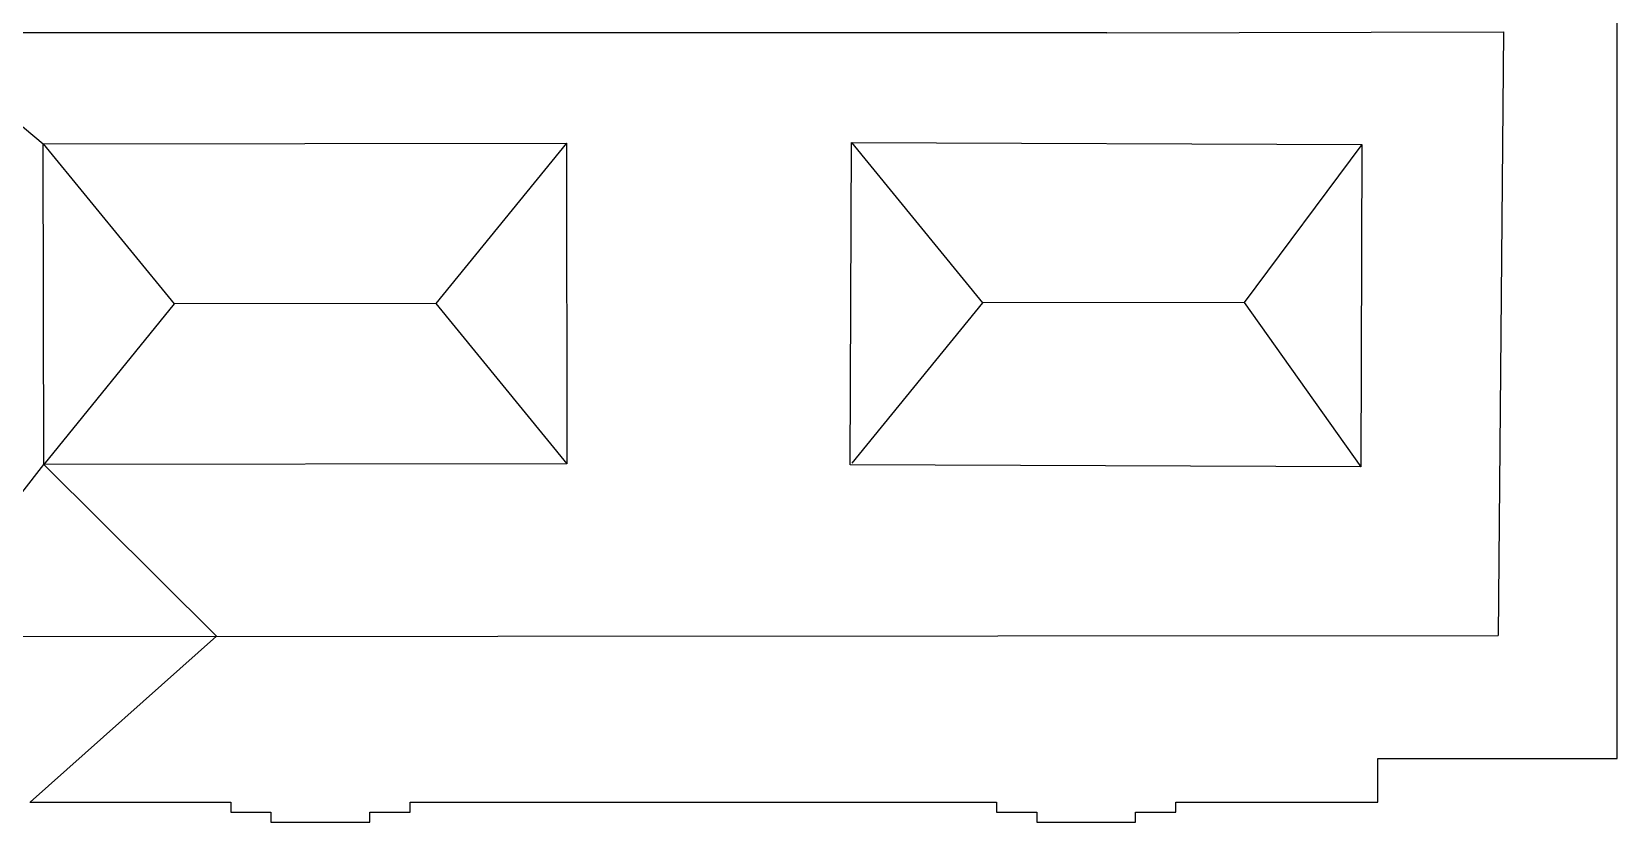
# Model space of a CAD drawing. Header units: inches. Extents: x 1247 to 6173, y 2512 to 6927.
# Drawn here: x 3042 to 6173, y 2512 to 4074 of the extents above; entities that cross this region are included whole.
import ezdxf

# ---------------------------------------------------------------- set-up
doc = ezdxf.new("R2010")
doc.units = ezdxf.units.IN
doc.header["$LTSCALE"] = 0.75
doc.header["$MEASUREMENT"] = 0
doc.layers.add('626_FL5$0$A-BLDG-TWNE', color=9, linetype='CONTINUOUS')

msp = doc.modelspace()

# ---------------------------------------------------------------- linework, layer by layer
at = {"layer": '626_FL5$0$A-BLDG-TWNE'}
for p, q in [((6172.7, 2638.1), (6172.7, 4278.6)), ((5164.6, 4071.7), (2802.1, 4071.7)), ((2802.1, 4071.7), (3065.1, 3852.5)), ((5164.6, 4071.7), (5948.2, 4073.8)), ((5948.2, 4073.8), (5937.7, 2880.9)), ((3065.1, 3852.5), (4098.1, 3853.8)), ((3065.9, 3218.9), (3065.1, 3852.5)), ((3065.1, 3852.5), (3323.8, 3536.1)), ((4098.1, 3853.8), (3840.3, 3536.7)), ((4098.1, 3853.8), (4098.9, 3220.3)), ((4658.4, 3218.4), (4660.9, 3854.8)), ((4660.9, 3854.8), (5668.5, 3851)), ((4660.9, 3854.8), (4919.5, 3538.3)), ((5668.5, 3851), (5436, 3539)), ((5668.5, 3851), (5666.1, 3214.6)), ((4919.5, 3538.3), (4661.7, 3221.2)), ((5436, 3539), (4919.5, 3538.3)), ((5436, 3539), (5666.1, 3214.6)), ((3323.8, 3536.1), (3065.9, 3219)), ((3840.3, 3536.7), (3323.8, 3536.1)), ((3840.3, 3536.7), (4098.9, 3220.3)), ((2802.1, 2879.1), (3065.9, 3219)), ((4098.9, 3220.3), (3065.9, 3218.9)), ((3407, 2879.5), (3065.9, 3219)), ((5666.1, 3214.6), (4658.4, 3218.4)), ((2802.1, 2879.1), (5937.7, 2880.9)), ((3039.4, 2552.1), (3407, 2879.5)), ((5699.7, 2638.1), (6172.7, 2638.1)), ((5699.7, 2552.1), (5699.7, 2638.1)), ((3038.7, 2552.1), (3435.2, 2552.1)), ((3435.2, 2552.1), (3435.2, 2532.1)), ((3789.2, 2552.1), (4947.2, 2552.1)), ((3789.2, 2532.1), (3789.2, 2552.1)), ((4947.2, 2552.1), (4947.2, 2532.1)), ((5301.2, 2552.1), (5699.7, 2552.1)), ((5301.2, 2532.1), (5301.2, 2552.1)), ((3435.2, 2532.1), (3514.7, 2532.1)), ((3514.7, 2532.1), (3514.7, 2512.1)), ((3514.7, 2512.1), (3709.7, 2512.1)), ((3709.7, 2532.1), (3789.2, 2532.1)), ((3709.7, 2512.1), (3709.7, 2532.1)), ((4947.2, 2532.1), (5026.7, 2532.1)), ((5026.7, 2532.1), (5026.7, 2512.1)), ((5026.7, 2512.1), (5221.7, 2512.1)), ((5221.7, 2532.1), (5301.2, 2532.1)), ((5221.7, 2512.1), (5221.7, 2532.1))]:
    msp.add_line(p, q, dxfattribs=at)

doc.saveas('drawing.dxf')
